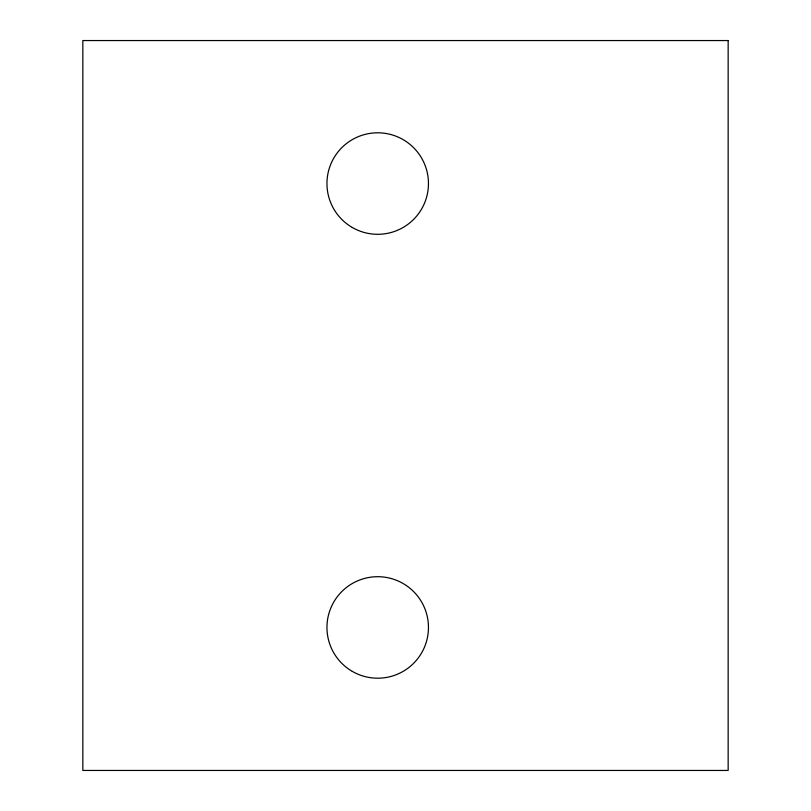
<?xml version="1.0" encoding="UTF-8"?>
<svg xmlns="http://www.w3.org/2000/svg" width="811" height="811" viewBox="0 0 811 811"><rect width="100%" height="100%" fill="white"/><g stroke="black" fill="none" stroke-linecap="round" stroke-linejoin="round"><path stroke-width="1.22" d="M728.156 40.55L82.844 40.55L82.844 770.45L728.156 770.45L728.156 40.55M352.329 227.506A50.758 50.758 0 0 0 428.461 183.55A50.758 50.758 0 0 0 352.329 139.593A50.758 50.758 0 0 0 352.329 227.506M352.329 671.407A50.758 50.758 0 0 0 428.461 627.45A50.758 50.758 0 0 0 352.329 583.494A50.758 50.758 0 0 0 352.329 671.407"/></g></svg>
